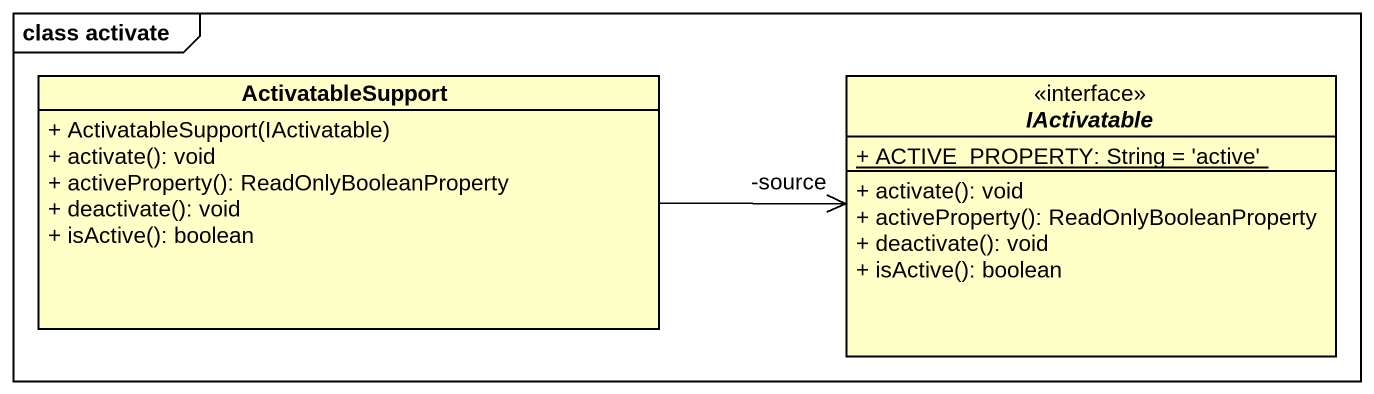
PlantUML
@startuml
mainframe class activate
hide circle
hide empty members
skinparam classAttributeIconSize 0
class ActivatableSupport #FFFFC8 {
  + ActivatableSupport(IActivatable)
  + activate(): void
  + activeProperty(): ReadOnlyBooleanProperty
  + deactivate(): void
  + isActive(): boolean
}
interface IActivatable <<interface>> #FFFFC8 {
  {static} + ACTIVE_PROPERTY: String = 'active'
  + activate(): void
  + activeProperty(): ReadOnlyBooleanProperty
  + deactivate(): void
  + isActive(): boolean
}
ActivatableSupport -right-> "-source" IActivatable
@enduml
